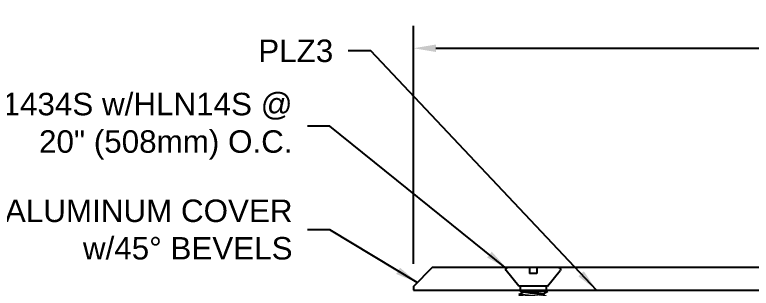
# Model space of a CAD drawing. Header units: inches. Extents: x -5.6 to 44.8, y -10.4 to 2.7.
# Drawn here: x -0.53 to 5.62, y 0.02 to 2.3 of the extents above; entities that cross this region are included whole.
import ezdxf

# ---------------------------------------------------------------- set-up
doc = ezdxf.new("R2010")
doc.units = ezdxf.units.IN
doc.header["$MEASUREMENT"] = 0
for name, color, linetype in [('Anchors', 4, 'Continuous'), ('Dimensions', 3, 'Continuous'), ('Text', 2, 'Continuous')]:
    doc.layers.add(name, color=color, linetype=linetype)
doc.styles.add('ARIAL', font='arial.ttf')
doc.dimstyles.new('Arial', dxfattribs={"dimscale": 1.5, "dimtxt": 0.125, "dimasz": 0.125, "dimexe": 0.125, "dimexo": 0.125, "dimgap": 0.125, "dimtad": 0, "dimtih": 1, "dimtoh": 1, "dimdec": 4, "dimzin": 0, "dimdsep": 46, "dimlunit": 4, "dimtxsty": 'ARIAL', "dimcen": 0.125, "dimadec": 0, "dimazin": 0, "dimtfac": 1, "dimtdec": 4, "dimtofl": 0, "dimtmove": 0, "dimatfit": 3, "dimfxl": 0, "dimfrac": 2, "dimtolj": 1, "dimtzin": 0, "dimarcsym": 0})

# ---------------------------------------------------------------- blocks, each defined once
blk = doc.blocks.new('F1434')
for p, q in [((-22.45993025342908, -12.03970327369018), (-22.56658216308475, -11.90877950495105)), ((-22.55493025342908, -11.88433318284262), (-22.37193025342908, -11.88433318284262)), ((-22.37193025342908, -11.88433318284262), (-22.37193025342908, -11.93433318284262)), ((-22.30993025342908, -11.88433318284262), (-22.30993025342908, -11.93433318284262)), ((-22.30993025342908, -11.88433318284262), (-22.12693025342908, -11.88433318284262)), ((-22.22193025342908, -12.03970327369018), (-22.11527834377341, -11.90877950495105)), ((-22.37193025342908, -11.93433318284262), (-22.30993025342908, -11.93433318284262)), ((-22.45993025342908, -12.03970327369018), (-22.22193025342908, -12.03970327369018)), ((-22.44893025342908, -12.03970327369018), (-22.44893025342908, -12.07896309199507)), ((-22.23293025342908, -12.03970327369018), (-22.23293025342908, -12.07896309199507)), ((-22.45993025342908, -12.08433318284262), (-22.44893025342908, -12.07896309199507)), ((-22.45993025342908, -12.08433318284262), (-22.40880698856031, -12.07896309199507)), ((-22.45993025342908, -12.08433318284262), (-22.42593025342908, -12.10396309199507)), ((-22.45993025342908, -12.13433318284262), (-22.22193025342908, -12.10933318284262)), ((-22.23293025342908, -12.07896309199507), (-22.44893025342908, -12.07896309199506)), ((-22.42593025342908, -12.10396309199507), (-22.25593025342908, -12.07896309199507)), ((-22.42593025342908, -12.11470327369018), (-22.25593025342908, -12.08970327369018)), ((-22.42593025342908, -12.10396309199507), (-22.42593025342908, -12.11470327369018)), ((-22.23293025342908, -12.07896309199507), (-22.25593025342908, -12.08970327369018)), ((-22.22193025342908, -12.10933318284262), (-22.25593025342908, -12.08970327369018)), ((-22.22193025342908, -12.10933318284262), (-22.25593025342908, -12.12896309199507)), ((-22.45993025342908, -12.13433318284262), (-22.42593025342908, -12.11470327369018)), ((-22.45993025342908, -12.13433318284262), (-22.42593025342908, -12.15396309199507)), ((-22.45993025342908, -12.18433318284262), (-22.22193025342908, -12.15933318284262)), ((-22.45993025342908, -12.18433318284262), (-22.42593025342908, -12.16470327369018)), ((-22.42593025342908, -12.15396309199507), (-22.25593025342908, -12.12896309199507)), ((-22.42593025342908, -12.16470327369018), (-22.25593025342908, -12.13970327369018)), ((-22.42593025342908, -12.15396309199507), (-22.42593025342908, -12.16470327369018)), ((-22.25593025342908, -12.12896309199507), (-22.25593025342908, -12.13970327369018)), ((-22.22193025342908, -12.15933318284262), (-22.25593025342908, -12.13970327369018)), ((-22.22193025342908, -12.15933318284262), (-22.25593025342908, -12.17896309199507)), ((-22.45993025342908, -12.18433318284262), (-22.42593025342908, -12.20396309199507)), ((-22.45993025342908, -12.23433318284262), (-22.22193025342908, -12.20933318284262)), ((-22.45993025342908, -12.23433318284262), (-22.42593025342908, -12.21470327369018)), ((-22.42593025342908, -12.20396309199507), (-22.25593025342908, -12.17896309199507)), ((-22.42593025342908, -12.21470327369018), (-22.25593025342908, -12.18970327369018)), ((-22.42593025342908, -12.20396309199507), (-22.42593025342908, -12.21470327369018)), ((-22.42593025342908, -12.25396309199507), (-22.25593025342908, -12.22896309199507)), ((-22.25593025342908, -12.17896309199507), (-22.25593025342908, -12.18970327369018)), ((-22.22193025342908, -12.20933318284262), (-22.25593025342908, -12.18970327369018)), ((-22.22193025342908, -12.20933318284262), (-22.25593025342908, -12.22896309199507)), ((-22.25593025342908, -12.22896309199507), (-22.25593025342908, -12.23970327369017)), ((-22.45993025342908, -12.23433318284262), (-22.42593025342908, -12.25396309199507)), ((-22.45993025342908, -12.28433318284262), (-22.22193025342908, -12.25933318284262)), ((-22.45993025342908, -12.28433318284262), (-22.42593025342908, -12.26470327369018)), ((-22.45993025342908, -12.28433318284262), (-22.42593025342908, -12.30396309199507)), ((-22.42593025342908, -12.26470327369018), (-22.25593025342908, -12.23970327369017)), ((-22.42593025342908, -12.25396309199507), (-22.42593025342908, -12.26470327369018)), ((-22.42593025342908, -12.30396309199507), (-22.25593025342908, -12.27896309199507)), ((-22.42593025342908, -12.31470327369018), (-22.25593025342908, -12.28970327369018)), ((-22.22193025342908, -12.25933318284262), (-22.25593025342908, -12.23970327369017)), ((-22.22193025342908, -12.25933318284262), (-22.25593025342908, -12.27896309199507)), ((-22.25593025342908, -12.27896309199507), (-22.25593025342908, -12.28970327369018)), ((-22.22193025342908, -12.30933318284262), (-22.25593025342908, -12.28970327369018)), ((-22.45993025342908, -12.33433318284262), (-22.22193025342908, -12.30933318284262)), ((-22.45993025342908, -12.33433318284262), (-22.42593025342908, -12.31470327369018)), ((-22.45993025342908, -12.33433318284262), (-22.42593025342908, -12.35396309199507)), ((-22.42593025342908, -12.30396309199507), (-22.42593025342908, -12.31470327369018)), ((-22.42593025342908, -12.35396309199507), (-22.25593025342908, -12.32896309199507)), ((-22.42593025342908, -12.36470327369017), (-22.25593025342908, -12.33970327369018)), ((-22.42593025342908, -12.35396309199507), (-22.42593025342908, -12.36470327369017)), ((-22.22193025342908, -12.30933318284262), (-22.25593025342908, -12.32896309199507)), ((-22.25593025342908, -12.32896309199507), (-22.25593025342908, -12.33970327369018)), ((-22.22193025342908, -12.35933318284262), (-22.25593025342908, -12.33970327369018)), ((-22.45993025342908, -12.38433318284262), (-22.22193025342908, -12.35933318284262)), ((-22.45993025342908, -12.38433318284262), (-22.42593025342908, -12.36470327369017)), ((-22.45993025342908, -12.38433318284262), (-22.42593025342908, -12.40396309199507)), ((-22.45993025342908, -12.43433318284262), (-22.22193025342908, -12.40933318284262)), ((-22.45993025342908, -12.43433318284262), (-22.42593025342908, -12.41470327369018)), ((-22.42593025342908, -12.40396309199507), (-22.25593025342908, -12.37896309199507)), ((-22.42593025342908, -12.41470327369018), (-22.25593025342908, -12.38970327369018)), ((-22.42593025342908, -12.40396309199507), (-22.42593025342908, -12.41470327369018)), ((-22.22193025342908, -12.35933318284262), (-22.25593025342908, -12.37896309199507)), ((-22.25593025342908, -12.37896309199507), (-22.25593025342908, -12.38970327369018)), ((-22.22193025342908, -12.40933318284262), (-22.25593025342908, -12.38970327369018)), ((-22.22193025342908, -12.40933318284262), (-22.25593025342908, -12.42896309199507)), ((-22.45993025342908, -12.43433318284262), (-22.42593025342908, -12.45396309199507)), ((-22.45993025342908, -12.48433318284262), (-22.22193025342908, -12.45933318284262)), ((-22.45993025342908, -12.48433318284262), (-22.42593025342908, -12.46470327369017)), ((-22.42593025342908, -12.45396309199507), (-22.25593025342908, -12.42896309199507)), ((-22.42593025342908, -12.46470327369017), (-22.25593025342908, -12.43970327369017)), ((-22.42593025342908, -12.45396309199507), (-22.42593025342908, -12.46470327369017)), ((-22.42593025342908, -12.50396309199507), (-22.25593025342908, -12.47896309199507)), ((-22.25593025342908, -12.42896309199507), (-22.25593025342908, -12.43970327369017)), ((-22.22193025342908, -12.45933318284262), (-22.25593025342908, -12.43970327369017)), ((-22.22193025342908, -12.45933318284262), (-22.25593025342908, -12.47896309199507)), ((-22.25593025342908, -12.47896309199507), (-22.25593025342908, -12.48970327369017)), ((-22.45993025342908, -12.48433318284262), (-22.42593025342908, -12.50396309199507)), ((-22.45993025342908, -12.53433318284262), (-22.22193025342908, -12.50933318284262)), ((-22.45993025342908, -12.53433318284262), (-22.42593025342908, -12.51470327369018)), ((-22.45993025342908, -12.53433318284262), (-22.42593025342908, -12.55396309199507)), ((-22.42593025342908, -12.51470327369018), (-22.25593025342908, -12.48970327369017)), ((-22.42593025342908, -12.50396309199507), (-22.42593025342908, -12.51470327369018)), ((-22.42593025342908, -12.55396309199507), (-22.25593025342908, -12.52896309199507)), ((-22.42593025342908, -12.56470327369017), (-22.25593025342908, -12.53970327369018)), ((-22.22193025342908, -12.50933318284262), (-22.25593025342908, -12.48970327369017)), ((-22.22193025342908, -12.50933318284262), (-22.25593025342908, -12.52896309199507)), ((-22.25593025342908, -12.52896309199507), (-22.25593025342908, -12.53970327369018)), ((-22.22193025342908, -12.55933318284262), (-22.25593025342908, -12.53970327369018)), ((-22.45993025342908, -12.58433318284262), (-22.22193025342908, -12.55933318284262)), ((-22.45993025342908, -12.58433318284262), (-22.42593025342908, -12.56470327369017)), ((-22.45993025342908, -12.58433318284262), (-22.42593025342908, -12.60396309199507)), ((-22.42593025342908, -12.55396309199507), (-22.42593025342908, -12.56470327369017)), ((-22.42593025342908, -12.60396309199507), (-22.25593025342908, -12.57896309199507)), ((-22.42593025342908, -12.61470327369017), (-22.25593025342908, -12.58970327369017)), ((-22.22193025342908, -12.55933318284262), (-22.25593025342908, -12.57896309199507)), ((-22.25593025342908, -12.57896309199507), (-22.25593025342908, -12.58970327369017)), ((-22.22193025342908, -12.60933318284262), (-22.25593025342908, -12.58970327369017)), ((-22.4507983731007, -12.63433318284262), (-22.22193025342908, -12.60933318284262)), ((-22.4507983731007, -12.63433318284262), (-22.42593025342908, -12.61470327369017)), ((-22.4507983731007, -12.63433318284262), (-22.29244687119244, -12.63433318284262)), ((-22.42593025342908, -12.60396309199507), (-22.42593025342908, -12.61470327369017)), ((-22.29244687119244, -12.63433318284262), (-22.25593025342908, -12.62896309199507)), ((-22.22193025342908, -12.60933318284262), (-22.25593025342908, -12.62896309199507))]:
    blk.add_line(p, q)
for centre, start, end in [((-22.55493025342908, -11.89933318284262), 90, 219.0320349742311), ((-22.12693025342908, -11.89933318284262), 320.9679650257689, 90)]:
    blk.add_arc(centre, 0.015, start, end)
blk = doc.blocks.new('*D27')
at = {"layer": 'Defpoints', "color": 0}
for p in [(15.7953896121494, 2.017934738011615), (2.797889708594587, 0.03124999848934351), (15.7953896121494, 0.03124999848934884)]:
    blk.add_point(p, dxfattribs=at)
at = {"layer": 'Dimensions', "color": 0, "lineweight": -2}
for p, q in [((2.797889708594587, 0.2187499984893435), (2.797889708594587, 2.205434738011615)), ((15.7953896121494, 0.2187499984893488), (15.7953896121494, 2.205434738011615)), ((2.985389708594587, 2.017934738011615), (8.624977825447026, 2.017934738011615)), ((15.6078896121494, 2.017934738011615), (9.96830149529696, 2.017934738011615))]:
    blk.add_line(p, q, dxfattribs=at)
at = {"layer": 'Dimensions', "color": 0}
for points in [[(2.985389708594587, 2.049184738011615), (2.985389708594587, 1.986684738011615), (2.797889708594587, 2.017934738011615)], [(15.6078896121494, 2.049184738011615), (15.6078896121494, 1.986684738011615), (15.7953896121494, 2.017934738011615)]]:
    blk.add_solid(points, dxfattribs=at)
at = {"layer": 'Dimensions', "color": 0, "insert": (9.296639660371993, 2.017934738011615), "char_height": 0.1875, "attachment_point": 5, "style": 'ARIAL'}
blk.add_mtext('\\A1;DIM. "{\\fArial|b1|i0|c0|p34;B}"', dxfattribs=at)

msp = doc.modelspace()

# ---------------------------------------------------------------- linework, layer by layer
msp.add_lwpolyline([(2.797889708594587, -1.510656488790119e-09), (15.7953896121494, -1.5106511597196e-09), (15.7953896121494, 0.03124999848934884), (15.6391396121494, 0.1874999984893488), (2.954139708594587, 0.1874999984893435), (2.797889708594587, 0.03124999848934351)], close=True)

# ---------------------------------------------------------------- block references
at = {"layer": 'Anchors', "xscale": -1}
msp.add_blockref('F1434', (-18.54304054483448, 12.07183318133196), dxfattribs=at)

# ---------------------------------------------------------------- texts
at = {"layer": 'Text', "char_height": 0.1875, "attachment_point": 6, "style": 'ARIAL'}
for s, insert, width in [('PLZ3', (2.128900174898986, 1.995466182671833), 3.263782668199331), ('F1434S w/HLN14S @\\P20" (508mm) O.C.', (1.789134105840402, 1.367896589581548), 2.591562355306763), ('3/16" ALUMINUM COVER\\Pw/45%%D BEVELS', (1.789134105840402, 0.504333305050622), 3.810484674928261)]:
    msp.add_mtext(s, dxfattribs=dict(at, insert=insert, width=width))

# ---------------------------------------------------------------- dimensions: what is measured, and where the dimension line sits
at = {"layer": 'Dimensions'}
dim = msp.add_linear_dim(base=(15.7953896121494, 2.017934738011615), p1=(2.797889708594587, 0.03124999848934351), p2=(15.7953896121494, 0.03124999848934884), text='DIM. "{\\fArial|b1|i0|c0|p34;B}"', dimstyle='Arial', override={"dimpost": '\\X'}, dxfattribs=at)
dim.commit()
dim.dimension.update_dxf_attribs({"geometry": '*D27', "text_midpoint": (9.296639660371993, 2.017934738011615)})

# ---------------------------------------------------------------- leaders
at = {"layer": 'Text'}
for points in [[(4.326144931349587, -1.510656488790119e-09), (2.441400174898986, 1.995466182671833), (2.253900174898986, 1.995466182671833)], [(3.578709480342111, 0.178953879816639), (2.101634105840402, 1.367896589581548), (1.914134105840402, 1.367896589581548)], [(2.830369892866534, 0.06373018276129194), (2.101634105840402, 0.504333305050622), (1.914134105840402, 0.504333305050622)]]:
    msp.add_leader(points, dimstyle='Arial', override={"dimgap": 0.125, "dimtad": 0}, dxfattribs=at)

doc.saveas('drawing.dxf')
